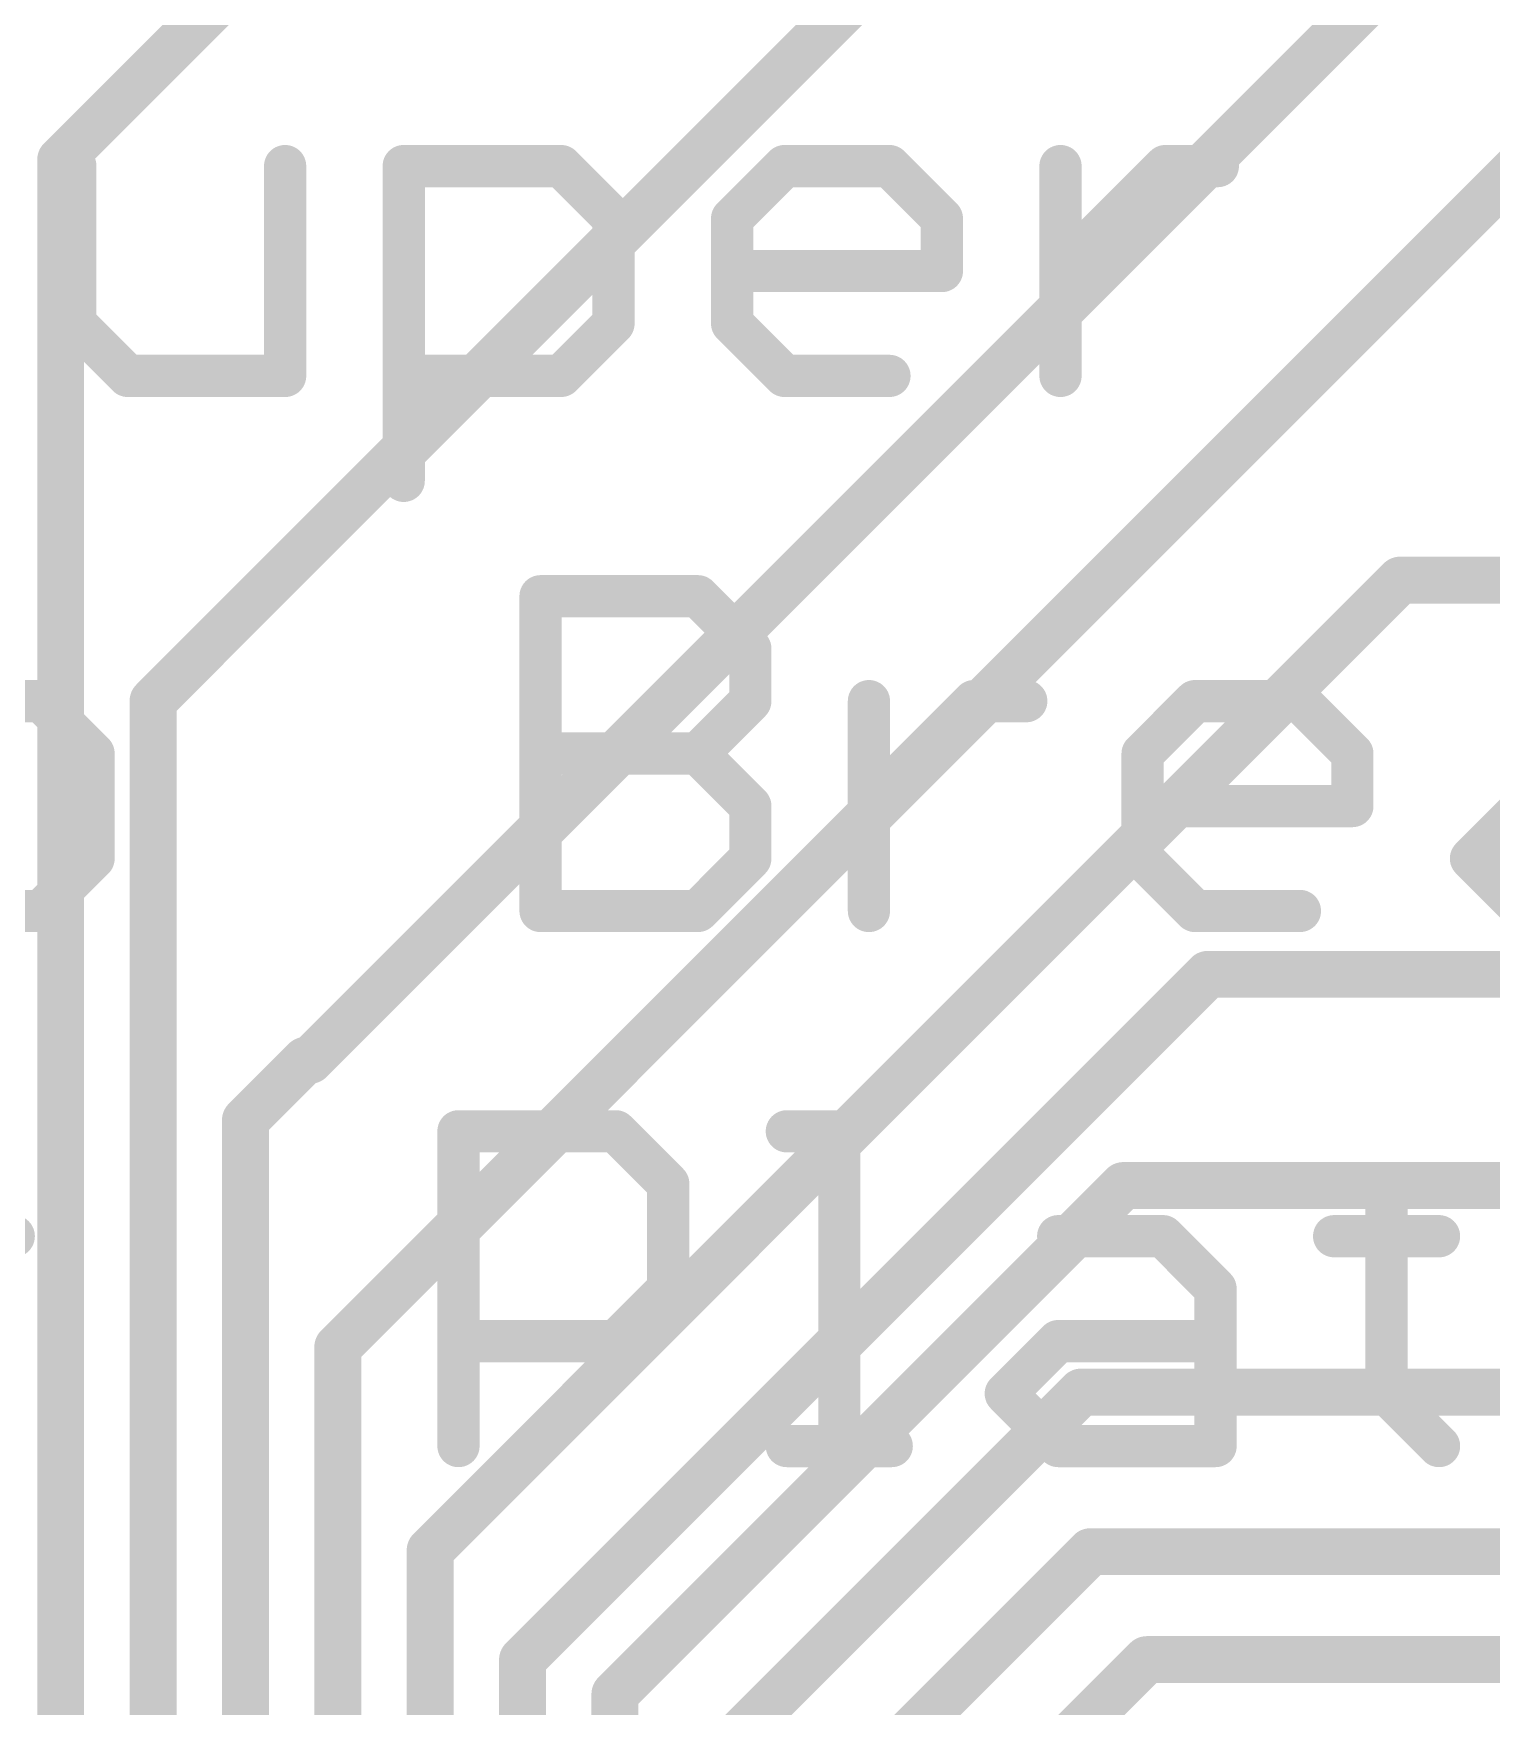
# Model space of a CAD drawing. Extents: x -28 to 28, y -5.2 to 53.3.
# Drawn here: x 0.6 to 8.5, y 32 to 41.06 of the extents above; entities that cross this region are included whole.
import ezdxf

# ---------------------------------------------------------------- set-up
doc = ezdxf.new("R2010")
doc.units = 0
doc.layers.add('1', color=12, linetype='CONTINUOUS')
doc.layers.add('21', color=40, linetype='CONTINUOUS')

msp = doc.modelspace()

# ---------------------------------------------------------------- linework, layer by layer
at = {"layer": '1', "const_width": 0.254}
for points in [[(0.9144, 40.5384), (8.636, 48.26)], [(1.25, 37.445), (9.525, 45.72)], [(2.1, 35.501), (9.779, 43.18)], [(2.25, 33.9492), (9.0932, 40.7924)], [(0.75, 40.374), (0.9144, 40.5384)], [(0.9144, 40.5384), (0.9, 40.524)], [(0.75, 25.7175), (0.75, 40.374)], [(2.75, 32.849), (8.001, 38.1)], [(8.001, 38.1), (11.6586, 38.1)], [(1.25, 25.7175), (1.25, 37.445)], [(3.25, 32.2568), (6.9596, 35.9664)], [(6.9596, 35.9664), (11.5316, 35.9664)], [(1.75, 35.1764), (2.0746, 35.501)], [(2.0746, 35.501), (2.1, 35.501)], [(1.75, 25.7175), (1.75, 35.1764)], [(3.75, 32.071), (6.5024, 34.8234)], [(6.5024, 34.8234), (24.6126, 34.8234)], [(2.25, 25.7175), (2.25, 33.9492)], [(4.25, 31.682), (6.2738, 33.7058)], [(6.2738, 33.7058), (23.2918, 33.7058)], [(2.75, 25.7175), (2.75, 32.849)], [(4.8006, 31.3182), (6.3246, 32.8422)], [(6.3246, 32.8422), (12.954, 32.8422)], [(3.25, 25.7175), (3.25, 32.2568)], [(5.3721, 31.0007), (6.6294, 32.258)], [(6.6294, 32.258), (12.573, 32.258)], [(3.75, 25.7175), (3.75, 32.071)]]:
    msp.add_lwpolyline(points, dxfattribs=at)
at = {"layer": '1', "const_width": 0.127}
for points in [[(0.9593, 40.4935, 1), (0.8695, 40.5833)], [(0.9593, 40.4935, 1), (0.8695, 40.5833)], [(0.8551, 40.5689, 1), (0.9449, 40.4791)], [(0.8695, 40.5833, 1), (0.9593, 40.4935)], [(0.8135, 40.374, 1), (0.6865, 40.374)], [(0.7051, 40.4189, 1), (0.7949, 40.3291)], [(8.001, 38.1635, 1), (8.001, 38.0365)], [(8.0459, 38.0551, 1), (7.9561, 38.1449)], [(1.3135, 37.445, 1), (1.1865, 37.445)], [(1.2051, 37.4899, 1), (1.2949, 37.4001)], [(6.9596, 36.0299, 1), (6.9596, 35.9029)], [(7.0045, 35.9215, 1), (6.9147, 36.0113)], [(2.0746, 35.5645, 1), (2.0746, 35.4375)], [(2.1195, 35.4561, 1), (2.0297, 35.5459)], [(2.0551, 35.5459, 1), (2.1449, 35.4561)], [(2.1, 35.4375, 1), (2.1, 35.5645)], [(1.8135, 35.1764, 1), (1.6865, 35.1764)], [(1.7051, 35.2213, 1), (1.7949, 35.1315)], [(6.5024, 34.8869, 1), (6.5024, 34.7599)], [(6.5473, 34.7785, 1), (6.4575, 34.8683)], [(2.3135, 33.9492, 1), (2.1865, 33.9492)], [(2.2051, 33.9941, 1), (2.2949, 33.9043)], [(6.2738, 33.7693, 1), (6.2738, 33.6423)], [(6.3187, 33.6609, 1), (6.2289, 33.7507)], [(2.8135, 32.849, 1), (2.6865, 32.849)], [(2.7051, 32.8939, 1), (2.7949, 32.8041)], [(6.3246, 32.9057, 1), (6.3246, 32.7787)], [(6.3695, 32.7973, 1), (6.2797, 32.8871)], [(3.3135, 32.2568, 1), (3.1865, 32.2568)], [(3.2051, 32.3017, 1), (3.2949, 32.2119)], [(6.6294, 32.3215, 1), (6.6294, 32.1945)], [(6.6743, 32.2131, 1), (6.5845, 32.3029)], [(3.8135, 32.071, 1), (3.6865, 32.071)], [(3.7051, 32.1159, 1), (3.7949, 32.0261)]]:
    msp.add_lwpolyline(points, format="xyb", dxfattribs=at)
at = {"layer": '21', "const_width": 0.1143}
for points in [[(0.8866, 40.3404, 1), (0.7723, 40.3404)], [(2.0221, 40.3404, 1), (1.9078, 40.3404)], [(2.6641, 40.3404, 1), (2.5498, 40.3404)], [(2.607, 40.3976, 1), (2.607, 40.2833)], [(3.499, 40.3808, 1), (3.4182, 40.3)], [(3.4586, 40.2833, 1), (3.4586, 40.3976)], [(4.6683, 40.3976, 1), (4.6683, 40.2833)], [(4.7087, 40.3, 1), (4.6279, 40.3808)], [(5.2765, 40.3808, 1), (5.1957, 40.3)], [(5.2361, 40.2833, 1), (5.2361, 40.3976)], [(6.2191, 40.3404, 1), (6.1048, 40.3404)], [(6.7297, 40.3976, 1), (6.7297, 40.2833)], [(6.7701, 40.3, 1), (6.6893, 40.3808)], [(7.0136, 40.2833, 1), (7.0136, 40.3976)], [(3.7996, 40.0565, 1), (3.6853, 40.0565)], [(3.7021, 40.0161, 1), (3.7829, 40.0969)], [(4.344, 40.0969, 1), (4.4249, 40.0161)], [(4.4416, 40.0565, 1), (4.3273, 40.0565)], [(5.5771, 40.0565, 1), (5.4628, 40.0565)], [(5.4796, 40.0161, 1), (5.5604, 40.0969)], [(4.3845, 39.8298, 1), (4.3845, 39.7155)], [(5.52, 39.7155, 1), (5.52, 39.8298)], [(6.1215, 39.8131, 1), (6.2024, 39.7322)], [(5.4628, 39.7726, 1), (5.5771, 39.7726)], [(0.8699, 39.5292, 1), (0.7891, 39.4484)], [(3.7829, 39.4484, 1), (3.7021, 39.5292)], [(4.4249, 39.5292, 1), (4.344, 39.4484)], [(0.7723, 39.4888, 1), (0.8866, 39.4888)], [(3.6853, 39.4888, 1), (3.7996, 39.4888)], [(4.3273, 39.4888, 1), (4.4416, 39.4888)], [(1.1134, 39.2621, 1), (1.1134, 39.1478)], [(1.073, 39.1645, 1), (1.1538, 39.2453)], [(1.965, 39.1478, 1), (1.965, 39.2621)], [(2.607, 39.2621, 1), (2.607, 39.1478)], [(3.4182, 39.2453, 1), (3.499, 39.1645)], [(3.4586, 39.1478, 1), (3.4586, 39.2621)], [(4.6683, 39.2621, 1), (4.6683, 39.1478)], [(4.6279, 39.1645, 1), (4.7087, 39.2453)], [(5.2361, 39.1478, 1), (5.2361, 39.2621)], [(1.9078, 39.2049, 1), (2.0221, 39.2049)], [(6.1048, 39.2049, 1), (6.2191, 39.2049)], [(2.5498, 38.6371, 1), (2.6641, 38.6371)], [(3.4047, 38.0126, 1), (3.2904, 38.0126)], [(3.3476, 38.0697, 1), (3.3476, 37.9554)], [(4.2396, 38.053, 1), (4.1588, 37.9721)], [(4.1992, 37.9554, 1), (4.1992, 38.0697)], [(4.5402, 37.7287, 1), (4.4259, 37.7287)], [(4.4427, 37.6883, 1), (4.5235, 37.7691)], [(0.6847, 37.4852, 1), (0.6038, 37.4044)], [(0.6442, 37.3877, 1), (0.6442, 37.502)], [(4.4259, 37.4448, 1), (4.5402, 37.4448)], [(4.5235, 37.4044, 1), (4.4427, 37.4852)], [(5.1822, 37.4448, 1), (5.0679, 37.4448)], [(5.6928, 37.502, 1), (5.6928, 37.3877)], [(5.7332, 37.4044, 1), (5.6524, 37.4852)], [(5.9767, 37.3877, 1), (5.9767, 37.502)], [(6.8902, 37.502, 1), (6.8902, 37.3877)], [(6.9306, 37.4044, 1), (6.8498, 37.4852)], [(7.4984, 37.4852, 1), (7.4175, 37.4044)], [(7.4579, 37.3877, 1), (7.4579, 37.502)], [(0.9853, 37.1609, 1), (0.871, 37.1609)], [(0.8877, 37.1205, 1), (0.9685, 37.2013)], [(3.3476, 37.2181, 1), (3.3476, 37.1038)], [(4.2396, 37.2013, 1), (4.1588, 37.1205)], [(4.1588, 37.2013, 1), (4.2396, 37.1205)], [(4.1992, 37.1038, 1), (4.1992, 37.2181)], [(6.6635, 37.1609, 1), (6.5492, 37.1609)], [(6.5659, 37.2013, 1), (6.6467, 37.1205)], [(7.799, 37.1609, 1), (7.6847, 37.1609)], [(7.7014, 37.1205, 1), (7.7822, 37.2013)], [(4.5402, 36.8771, 1), (4.4259, 36.8771)], [(4.4427, 36.8366, 1), (4.5235, 36.9175)], [(5.0847, 36.9175, 1), (5.1655, 36.8366)], [(6.6063, 36.9342, 1), (6.6063, 36.8199)], [(7.7418, 36.8199, 1), (7.7418, 36.9342)], [(7.6847, 36.8771, 1), (7.799, 36.8771)], [(0.9685, 36.5528, 1), (0.8877, 36.6336)], [(4.5235, 36.5528, 1), (4.4427, 36.6336)], [(6.6467, 36.6336, 1), (6.5659, 36.5528)], [(8.4242, 36.6336, 1), (8.3434, 36.5528)], [(8.3434, 36.6336, 1), (8.4242, 36.5528)], [(0.871, 36.5932, 1), (0.9853, 36.5932)], [(4.4259, 36.5932, 1), (4.5402, 36.5932)], [(6.5492, 36.5932, 1), (6.6635, 36.5932)], [(0.6038, 36.3497, 1), (0.6847, 36.2689)], [(0.6442, 36.2522, 1), (0.6442, 36.3665)], [(3.3476, 36.3665, 1), (3.3476, 36.2522)], [(4.1588, 36.3497, 1), (4.2396, 36.2689)], [(4.1992, 36.2522, 1), (4.1992, 36.3665)], [(6.8902, 36.3665, 1), (6.8902, 36.2522)], [(6.8498, 36.2689, 1), (6.9306, 36.3497)], [(7.4579, 36.2522, 1), (7.4579, 36.3665)], [(3.2904, 36.3093, 1), (3.4047, 36.3093)], [(5.0679, 36.3093, 1), (5.1822, 36.3093)], [(2.9604, 35.117, 1), (2.8461, 35.117)], [(2.9032, 35.1741, 1), (2.9032, 35.0598)], [(3.7953, 35.1574, 1), (3.7145, 35.0765)], [(3.7549, 35.0598, 1), (3.7549, 35.1741)], [(4.6807, 35.1741, 1), (4.6807, 35.0598)], [(5.0217, 35.117, 1), (4.9074, 35.117)], [(4.9646, 35.0598, 1), (4.9646, 35.1741)], [(4.0959, 34.8331, 1), (3.9816, 34.8331)], [(3.9983, 34.7927, 1), (4.0792, 34.8735)], [(7.9842, 34.8331, 1), (7.8699, 34.8331)], [(0.4961, 34.4921, 1), (0.4961, 34.6064)], [(6.1496, 34.6064, 1), (6.1496, 34.4921)], [(6.7577, 34.5896, 1), (6.6769, 34.5088)], [(6.7173, 34.4921, 1), (6.7173, 34.6064)], [(7.6432, 34.6064, 1), (7.6432, 34.4921)], [(8.2109, 34.4921, 1), (8.2109, 34.6064)], [(3.9816, 34.2653, 1), (4.0959, 34.2653)], [(4.0792, 34.2249, 1), (3.9983, 34.3057)], [(7.0584, 34.2653, 1), (6.9441, 34.2653)], [(6.9608, 34.2249, 1), (7.0416, 34.3057)], [(2.9032, 34.0386, 1), (2.9032, 33.9243)], [(3.7145, 34.0219, 1), (3.7953, 33.941)], [(3.7549, 33.9243, 1), (3.7549, 34.0386)], [(6.1496, 34.0386, 1), (6.1496, 33.9243)], [(6.19, 33.941, 1), (6.1092, 34.0219)], [(7.0012, 33.9243, 1), (7.0012, 34.0386)], [(5.9061, 33.738, 1), (5.8253, 33.6572)], [(5.8253, 33.738, 1), (5.9061, 33.6572)], [(7.9675, 33.738, 1), (7.8867, 33.6572)], [(7.8699, 33.6976, 1), (7.9842, 33.6976)], [(4.6807, 33.4708, 1), (4.6807, 33.3565)], [(5.2485, 33.3565, 1), (5.2485, 33.4708)], [(6.1496, 33.4708, 1), (6.1496, 33.3565)], [(6.1092, 33.3733, 1), (6.19, 33.4541)], [(7.0012, 33.3565, 1), (7.0012, 33.4708)], [(8.1705, 33.3733, 1), (8.2514, 33.4541)], [(2.8461, 33.4137, 1), (2.9604, 33.4137)], [(4.9074, 33.4137, 1), (5.0217, 33.4137)], [(6.9441, 33.4137, 1), (7.0584, 33.4137)]]:
    msp.add_lwpolyline(points, format="xyb", dxfattribs=at)
at = {"layer": '21', "const_width": 0.2286}
for points in [[(0.8295, 40.3404), (0.8295, 39.4888)], [(1.965, 39.2049), (1.965, 40.3404)], [(2.607, 38.6371), (2.607, 40.3404)], [(2.607, 40.3404), (3.4586, 40.3404)], [(3.4586, 40.3404), (3.7425, 40.0565)], [(4.3845, 40.0565), (4.6683, 40.3404)], [(4.6683, 40.3404), (5.2361, 40.3404)], [(5.2361, 40.3404), (5.52, 40.0565)], [(6.1619, 39.2049), (6.1619, 40.3404)], [(6.1619, 39.7726), (6.7297, 40.3404)], [(6.7297, 40.3404), (7.0136, 40.3404)], [(3.7425, 40.0565), (3.7425, 39.4888)], [(4.3845, 39.4888), (4.3845, 40.0565)], [(5.52, 40.0565), (5.52, 39.7726)], [(5.52, 39.7726), (4.3845, 39.7726)], [(0.8295, 39.4888), (1.1134, 39.2049)], [(3.7425, 39.4888), (3.4586, 39.2049)], [(4.6683, 39.2049), (4.3845, 39.4888)], [(1.1134, 39.2049), (1.965, 39.2049)], [(3.4586, 39.2049), (2.607, 39.2049)], [(5.2361, 39.2049), (4.6683, 39.2049)], [(3.3476, 36.3093), (3.3476, 38.0126)], [(3.3476, 38.0126), (4.1992, 38.0126)], [(4.1992, 38.0126), (4.4831, 37.7287)], [(4.4831, 37.7287), (4.4831, 37.4448)], [(0.6442, 37.4448), (0.0765, 37.4448)], [(0.9281, 37.1609), (0.6442, 37.4448)], [(4.4831, 37.4448), (4.1992, 37.1609)], [(5.1251, 36.3093), (5.1251, 37.4448)], [(5.1251, 36.8771), (5.6928, 37.4448)], [(5.6928, 37.4448), (5.9767, 37.4448)], [(6.6063, 37.1609), (6.8902, 37.4448)], [(6.8902, 37.4448), (7.4579, 37.4448)], [(7.4579, 37.4448), (7.7418, 37.1609)], [(0.9281, 36.5932), (0.9281, 37.1609)], [(3.3476, 37.1609), (4.1992, 37.1609)], [(4.1992, 37.1609), (4.4831, 36.8771)], [(6.6063, 36.5932), (6.6063, 37.1609)], [(7.7418, 37.1609), (7.7418, 36.8771)], [(4.4831, 36.8771), (4.4831, 36.5932)], [(7.7418, 36.8771), (6.6063, 36.8771)], [(8.3838, 36.5932), (8.6677, 36.8771)], [(0.6442, 36.3093), (0.9281, 36.5932)], [(4.4831, 36.5932), (4.1992, 36.3093)], [(6.8902, 36.3093), (6.6063, 36.5932)], [(8.6677, 36.3093), (8.3838, 36.5932)], [(0.0765, 36.3093), (0.6442, 36.3093)], [(4.1992, 36.3093), (3.3476, 36.3093)], [(7.4579, 36.3093), (6.8902, 36.3093)], [(2.9032, 33.4137), (2.9032, 35.117)], [(2.9032, 35.117), (3.7549, 35.117)], [(3.7549, 35.117), (4.0387, 34.8331)], [(4.6807, 35.117), (4.9646, 35.117)], [(4.9646, 35.117), (4.9646, 33.4137)], [(4.0387, 34.8331), (4.0387, 34.2653)], [(7.9271, 34.8331), (7.9271, 33.6976)], [(0.2123, 34.5492), (0.4961, 34.5492)], [(6.1496, 34.5492), (6.7173, 34.5492)], [(6.7173, 34.5492), (7.0012, 34.2653)], [(7.6432, 34.5492), (8.2109, 34.5492)], [(4.0387, 34.2653), (3.7549, 33.9815)], [(7.0012, 34.2653), (7.0012, 33.4137)], [(3.7549, 33.9815), (2.9032, 33.9815)], [(5.8657, 33.6976), (6.1496, 33.9815)], [(6.1496, 33.9815), (7.0012, 33.9815)], [(6.1496, 33.4137), (5.8657, 33.6976)], [(7.9271, 33.6976), (8.2109, 33.4137)], [(4.6807, 33.4137), (5.2485, 33.4137)], [(7.0012, 33.4137), (6.1496, 33.4137)]]:
    msp.add_lwpolyline(points, dxfattribs=at)

doc.saveas('drawing.dxf')
